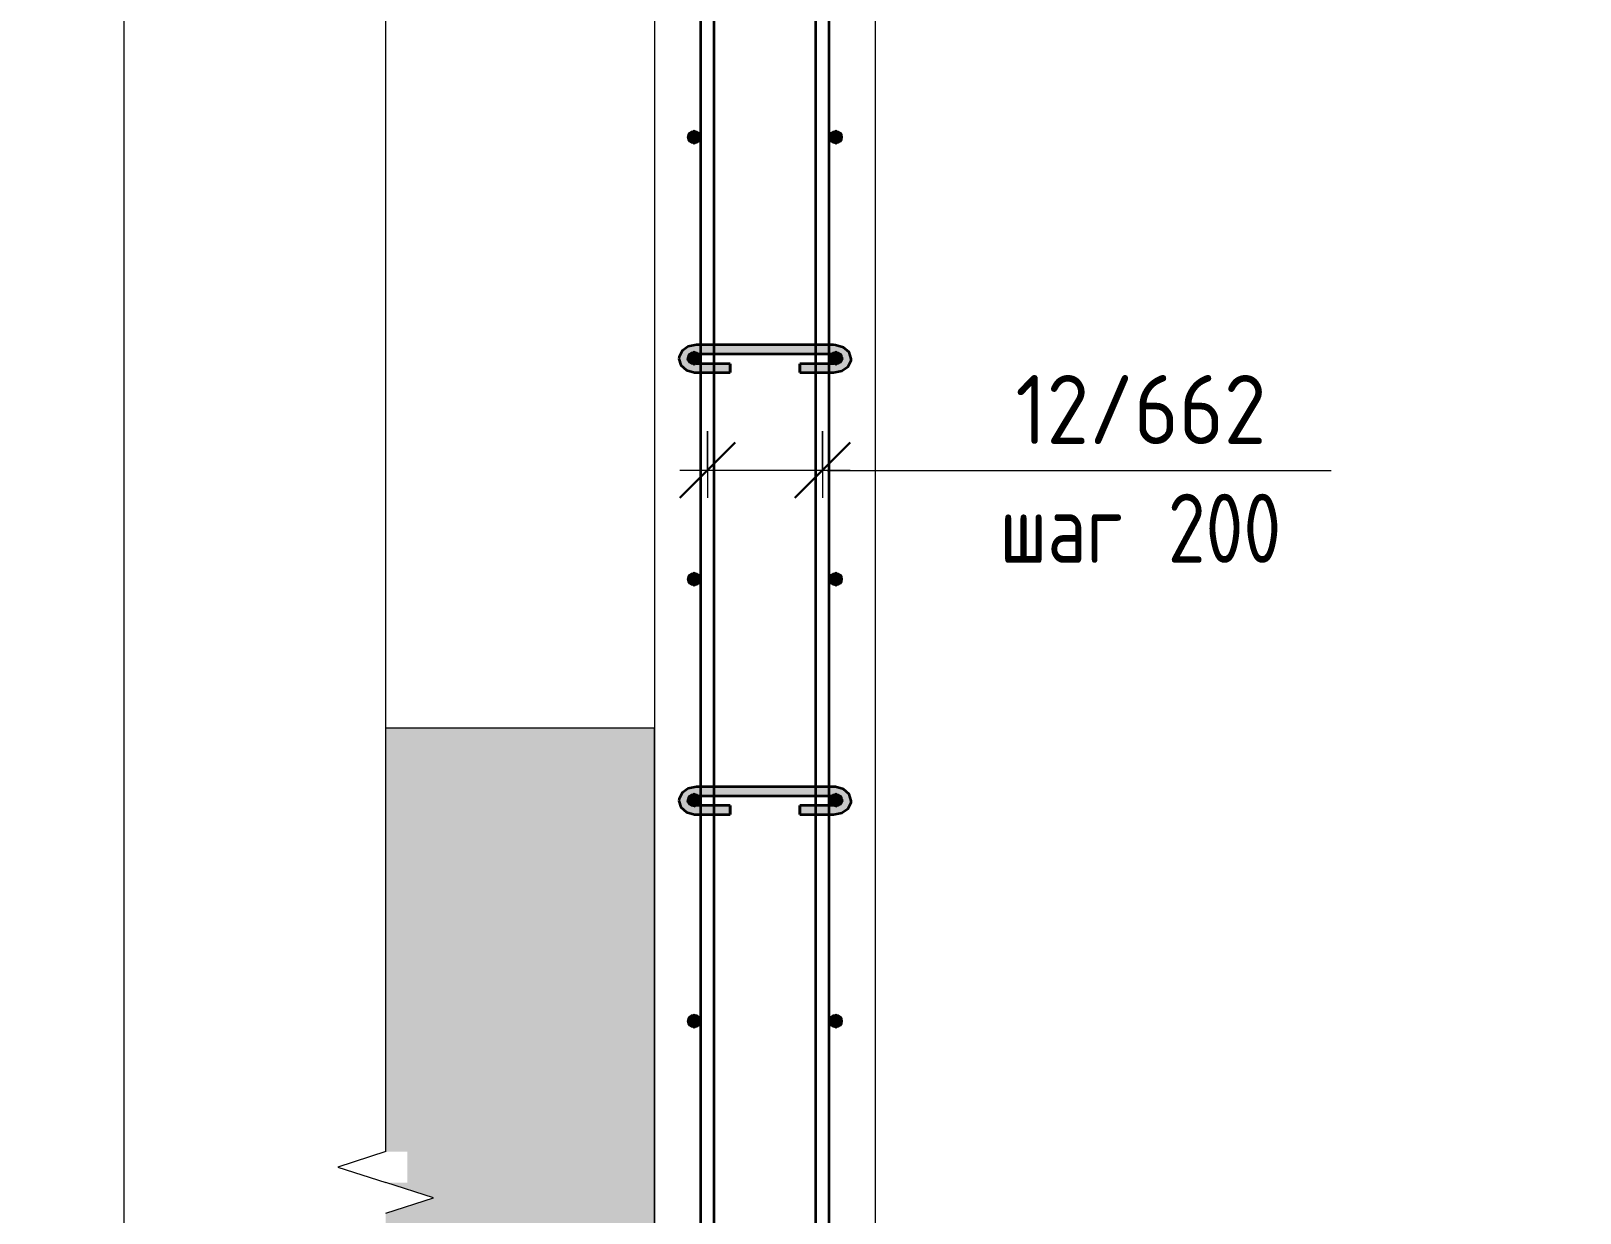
# Model space of a CAD drawing. Header units: millimetres. Extents: x 66339 to 175313, y -6307 to 14735.
# Drawn here: x 168818 to 170220, y -1674 to -604 of the extents above; entities that cross this region are included whole.
import ezdxf

# ---------------------------------------------------------------- set-up
doc = ezdxf.new("R2010")
doc.units = ezdxf.units.MM
for name, color, linetype, lineweight in [('AA_Dim', 7, 'Continuous', 9), ('AA_Dim-25', 7, 'Continuous', 9), ('AA_Linii', 7, 'Continuous', 9), ('AA_Oformlenie', 7, 'Continuous', 9), ('AA_Vinoska', 7, 'Continuous', 9), ('AF_Stena_Опалубка', 253, 'Continuous', 18), ('KR_Armatura', 7, 'Continuous', 20), ('KR_Armatura_Tonkie', 7, 'Continuous', 20)]:
    doc.layers.add(name, color=color, linetype=linetype, lineweight=lineweight)
doc.styles.add('ISOCPEUR_11', font='isocpeur.ttf', dxfattribs={"width": 0.9, "height": 62.5})
doc.styles.add('ISOCPEUR_12', font='isocpeur.ttf', dxfattribs={"width": 0.8, "height": 62.5})
doc.dimstyles.new('00_Точн_3_знака__прозр__5', dxfattribs={"dimscale": 304.8, "dimtxt": 62.248823, "dimasz": 0.139436, "dimexe": 0.123031, "dimexo": 0.082021, "dimgap": 0.008202, "dimtad": 1, "dimdec": 3, "dimrnd": 0.001, "dimdsep": 46, "dimtxsty": 'ISOCPEUR_11', "dimblk1": 'OBLIQUE', "dimblk2": 'OBLIQUE', "dimsah": 1, "dimcen": 0.09, "dimdle": 0.123031, "dimazin": 0, "dimtfac": 1, "dimtdec": 4, "dimtix": 1, "dimtmove": 0, "dimatfit": 3, "dimfxl": 1, "dimtvp": 1, "dimtolj": 1, "dimtzin": 0, "dimlwd": 18, "dimlwe": 18, "dimarcsym": 2})
doc.dimstyles.new('10_Раскладка_арматуры_с_засечками', dxfattribs={"dimscale": 304.8, "dimtxt": 0.18, "dimasz": 0.164042, "dimexe": 0.082021, "dimexo": 0, "dimgap": 0, "dimtad": 1, "dimdec": 3, "dimrnd": 0.001, "dimdsep": 46, "dimtxsty": 'ISOCPEUR_12', "dimblk1": 'OBLIQUE', "dimblk2": 'OBLIQUE', "dimsah": 1, "dimcen": 0.09, "dimdle": 0.082021, "dimazin": 0, "dimtfac": 1, "dimtdec": 4, "dimtix": 1, "dimtmove": 0, "dimatfit": 3, "dimfxl": 1, "dimtvp": 1, "dimtolj": 1, "dimtzin": 0, "dimlwd": 18, "dimlwe": 18, "dimarcsym": 2})

# ---------------------------------------------------------------- blocks, each defined once
blk = doc.blocks.new('261_Шпилька массив _НесАрм_РабПлоск_ - 8 А240-4096871-2-2 Армирование')
at = {"layer": 'KR_Armatura_Tonkie', "lineweight": 35}
for points in [[(-11591.8, -911.8), (-11591.8, -905), (-11598, -903.5), (-11599.4, -901.8), (-11599.8, -900.5), (-11598.8, -897.7), (-11595.8, -895.6), (-11591.8, -894.8), (-11591.8, -888), (-11597.9, -889), (-11600.7, -890.3), (-11604.3, -893.4), (-11606.6, -896.2), (-11607.8, -900.5), (-11606.6, -904.8), (-11603.2, -908.5), (-11598, -910.9), (-11595.7, -911.3)], [(-11551.2, -894.8), (-11468, -894.8), (-11468, -888), (-11591.8, -888.1), (-11591.8, -894.8), (-11573.8, -894.8)], [(-11551.2, -896), (-11468, -895.9), (-11468, -894.8), (-11591.8, -894.8), (-11591.8, -896), (-11573.8, -896)], [(-11468, -911.8), (-11461.9, -910.9), (-11456.7, -908.5), (-11453.2, -904.8), (-11452, -900.5), (-11453.2, -896.2), (-11455.6, -892.6), (-11460.5, -889.5), (-11468, -888.1), (-11468, -894.8), (-11464, -895.6), (-11461.1, -897.7), (-11460.1, -900.7), (-11460.6, -902.1), (-11462.5, -903.7), (-11468, -905.1), (-11468, -911)], [(-11588, -911.8), (-11561.5, -911.8), (-11561.5, -905), (-11591.8, -905.1), (-11591.8, -911.8)], [(-11484, -911.8), (-11468, -911.8), (-11468, -905), (-11498.3, -905.1), (-11498.3, -911.8)], [(-11588, -913), (-11561.5, -912.8), (-11561.5, -911.8), (-11591.8, -911.8), (-11591.8, -913)], [(-11498.3, -913), (-11468, -912.8), (-11468, -911.8), (-11498.3, -911.8), (-11498.3, -912.8)], [(-11591.8, -1311.8), (-11591.8, -1305), (-11598, -1303.5), (-11599.4, -1301.8), (-11599.8, -1300.5), (-11598.8, -1297.7), (-11595.8, -1295.6), (-11591.8, -1294.8), (-11591.8, -1288), (-11597.9, -1289), (-11600.7, -1290.3), (-11604.3, -1293.4), (-11606.6, -1296.2), (-11607.8, -1300.5), (-11606.6, -1304.8), (-11603.2, -1308.5), (-11598, -1310.9), (-11595.7, -1311.3)], [(-11505.8, -1294.8), (-11468, -1294.8), (-11468, -1288), (-11591.8, -1288.1), (-11591.8, -1294.8), (-11551.2, -1294.8)], [(-11468, -1311.8), (-11461.9, -1310.9), (-11456.7, -1308.5), (-11453.2, -1304.8), (-11452, -1300.5), (-11453.2, -1296.2), (-11455.6, -1292.6), (-11460.5, -1289.5), (-11468, -1288.1), (-11468, -1294.8), (-11464, -1295.6), (-11461.1, -1297.7), (-11460.1, -1300.7), (-11460.6, -1302.1), (-11462.5, -1303.7), (-11468, -1305.1), (-11468, -1311)], [(-11551.2, -1296), (-11468, -1295.9), (-11468, -1294.8), (-11591.8, -1294.8), (-11591.8, -1296), (-11573.8, -1296)], [(-11588, -1311.8), (-11561.5, -1311.8), (-11561.5, -1305), (-11591.8, -1305.1), (-11591.8, -1311.8)], [(-11573.8, -1313), (-11561.5, -1312.8), (-11561.5, -1311.8), (-11591.8, -1311.8), (-11591.8, -1313), (-11576, -1313)], [(-11484, -1311.8), (-11468, -1311.8), (-11468, -1305), (-11498.3, -1305.1), (-11498.3, -1311.8)], [(-11472, -1313), (-11468, -1312.8), (-11468, -1311.8), (-11498.3, -1311.8), (-11498.3, -1313), (-11483.2, -1313)]]:
    blk.add_hatch(color=256, dxfattribs=at).paths.add_polyline_path(points)
h = blk.add_hatch(color=256, dxfattribs=at)
h.paths.add_polyline_path([(-11591.8, -913), (-11591.8, -911.8), (-11598, -910.9), (-11603.2, -908.5), (-11603.8, -908.1), (-11599.4, -911.3), (-11597.9, -912), (-11592.8, -912.8)])
h.paths.add_polyline_path([(-11599.3, -899), (-11598, -897.4), (-11591.8, -895.9), (-11591.8, -894.8), (-11595.8, -895.6), (-11598.8, -897.7), (-11599, -898.3)])
h = blk.add_hatch(color=256, dxfattribs=at)
h.paths.add_polyline_path([(-11468, -913), (-11460.5, -911.5), (-11455.6, -908.4), (-11453.2, -904.8), (-11456.7, -908.5), (-11462.1, -911), (-11468, -911.8), (-11468, -912.8)])
h.paths.add_polyline_path([(-11460.8, -898.6), (-11461.1, -897.7), (-11464.6, -895.5), (-11468, -894.8), (-11468, -896), (-11467.4, -896.1), (-11461.1, -898.5)])
h = blk.add_hatch(color=256, dxfattribs=at)
h.paths.add_polyline_path([(-11591.8, -1313), (-11591.8, -1311.8), (-11598, -1310.9), (-11603.2, -1308.5), (-11603.8, -1308.1), (-11599.4, -1311.3), (-11597.9, -1312), (-11595.3, -1312.4)])
h.paths.add_polyline_path([(-11599.3, -1299), (-11598, -1297.4), (-11591.8, -1295.9), (-11591.8, -1294.8), (-11595.8, -1295.6), (-11598.8, -1297.7), (-11599, -1298.3)])
h = blk.add_hatch(color=256, dxfattribs=at)
h.paths.add_polyline_path([(-11468, -1313), (-11460.5, -1311.5), (-11455.6, -1308.4), (-11453.2, -1304.8), (-11456.7, -1308.5), (-11462.1, -1311), (-11468, -1311.8), (-11468, -1312.8)])
h.paths.add_polyline_path([(-11460.8, -1298.6), (-11461.1, -1297.7), (-11464.6, -1295.5), (-11468, -1294.8), (-11468, -1296), (-11467.4, -1296.1), (-11461.1, -1298.5)])
for p, q in [((-11588, -888), (-11591.8, -888)), ((-11591.8, -896), (-11588, -896)), ((-11576, -888), (-11588, -888)), ((-11588, -896), (-11576, -896)), ((-11484, -888), (-11576, -888)), ((-11576, -896), (-11484, -896)), ((-11472, -888), (-11484, -888)), ((-11484, -896), (-11472, -896)), ((-11468, -888), (-11472, -888)), ((-11472, -896), (-11468, -896)), ((-11588, -905), (-11591.8, -905)), ((-11576, -905), (-11588, -905)), ((-11561.5, -905), (-11576, -905)), ((-11561.5, -905), (-11561.5, -911.8)), ((-11561.5, -906.2), (-11561.5, -905.1)), ((-11561.5, -912.8), (-11561.5, -906.2)), ((-11484, -905), (-11498.3, -905)), ((-11498.3, -911.8), (-11498.3, -905)), ((-11498.3, -905.1), (-11498.3, -906.2)), ((-11498.3, -906.2), (-11498.3, -912.8)), ((-11472, -905), (-11484, -905)), ((-11468, -905), (-11472, -905)), ((-11591.8, -913), (-11588, -913)), ((-11588, -913), (-11576, -913)), ((-11576, -913), (-11561.5, -913)), ((-11561.5, -911.8), (-11561.5, -913)), ((-11498.3, -913), (-11498.3, -911.8)), ((-11498.3, -913), (-11484, -913)), ((-11484, -913), (-11472, -913)), ((-11472, -913), (-11468, -913)), ((-11588, -1288), (-11591.8, -1288)), ((-11576, -1288), (-11588, -1288)), ((-11484, -1288), (-11576, -1288)), ((-11472, -1288), (-11484, -1288)), ((-11468, -1288), (-11472, -1288)), ((-11591.8, -1296), (-11588, -1296)), ((-11588, -1296), (-11576, -1296)), ((-11576, -1296), (-11484, -1296)), ((-11484, -1296), (-11472, -1296)), ((-11472, -1296), (-11468, -1296)), ((-11588, -1305), (-11591.8, -1305)), ((-11591.8, -1313), (-11588, -1313)), ((-11576, -1305), (-11588, -1305)), ((-11588, -1313), (-11576, -1313)), ((-11561.5, -1305), (-11576, -1305)), ((-11576, -1313), (-11561.5, -1313)), ((-11561.5, -1305), (-11561.5, -1311.8)), ((-11561.5, -1306.2), (-11561.5, -1305.1)), ((-11561.5, -1312.8), (-11561.5, -1306.2)), ((-11561.5, -1311.8), (-11561.5, -1313)), ((-11484, -1305), (-11498.3, -1305)), ((-11498.3, -1311.8), (-11498.3, -1305)), ((-11498.3, -1305.1), (-11498.3, -1306.2)), ((-11498.3, -1306.2), (-11498.3, -1312.8)), ((-11498.3, -1313), (-11498.3, -1311.8)), ((-11498.3, -1313), (-11484, -1313)), ((-11472, -1305), (-11484, -1305)), ((-11484, -1313), (-11472, -1313)), ((-11468, -1305), (-11472, -1305)), ((-11472, -1313), (-11468, -1313))]:
    blk.add_line(p, q, dxfattribs=at)
at = {"layer": 'KR_Armatura_Tonkie', "lineweight": 35, "flags": 128}
for points in [[(-11591.8, -888), (-11599.4, -889.5), (-11605, -893.4), (-11607.7, -898.9), (-11607.8, -900.5)], [(-11599.8, -900.5), (-11598.9, -898.5), (-11595.1, -896.4), (-11591.8, -896)], [(-11452, -900.5), (-11453.9, -894.6), (-11458.9, -890.2), (-11466.1, -888.1), (-11468, -888)], [(-11468, -896), (-11463, -897.1), (-11460.3, -899.3), (-11460, -900.5)], [(-11607.8, -900.5), (-11606, -906.4), (-11601, -910.8), (-11593.7, -912.9), (-11591.8, -913)], [(-11591.8, -905), (-11596.9, -903.9), (-11599.5, -901.7), (-11599.8, -900.5)], [(-11468, -913), (-11460.4, -911.5), (-11454.8, -907.6), (-11452.1, -902.1), (-11452, -900.5)], [(-11460, -900.5), (-11461, -902.5), (-11464.7, -904.5), (-11468, -905)], [(-11591.8, -1288), (-11599.4, -1289.5), (-11605, -1293.4), (-11607.7, -1298.9), (-11607.8, -1300.5)], [(-11452, -1300.5), (-11453.9, -1294.6), (-11458.9, -1290.2), (-11466.1, -1288.1), (-11468, -1288)], [(-11607.8, -1300.5), (-11606, -1306.4), (-11601, -1310.8), (-11593.7, -1312.9), (-11591.8, -1313)], [(-11599.8, -1300.5), (-11598.9, -1298.5), (-11595.1, -1296.4), (-11591.8, -1296)], [(-11591.8, -1305), (-11596.9, -1303.9), (-11599.5, -1301.7), (-11599.8, -1300.5)], [(-11468, -1296), (-11463, -1297.1), (-11460.3, -1299.3), (-11460, -1300.5)], [(-11468, -1313), (-11460.4, -1311.5), (-11454.8, -1307.6), (-11452.1, -1302.1), (-11452, -1300.5)], [(-11460, -1300.5), (-11461, -1302.5), (-11464.7, -1304.5), (-11468, -1305)]]:
    blk.add_lwpolyline(points, dxfattribs=at)
blk = doc.blocks.new('011_Прямоугольник обрыва _ЭлУзла_ - 011_Прямоугольник обрыва _ЭлУзла_-4121425-2-2 Армирование')
at = {"layer": 'AA_Oformlenie'}
blk.add_line((-11873.1, -1618.1), (-11873.1, 1943.3), dxfattribs=at)
blk = doc.blocks.new('DIMBLOCK114-2-2 Армирование')
at = {"layer": 'AA_Dim-25', "lineweight": 30}
for p, q in [((168902.4, 2900), (168881.2, 2921.2)), ((168902.4, 2900), (168923.7, 2878.8)), ((168902.4, -2900), (168881.2, -2878.8)), ((168902.4, -2900), (168923.7, -2921.2))]:
    blk.add_line(p, q, dxfattribs=at)
at = {"layer": 'AA_Dim-25', "lineweight": 18}
for p, q in [((169387.2, 2900), (168864.9, 2900)), ((168902.4, -2900), (168902.4, 2900)), ((168902.4, 2900), (169387.2, 2900)), ((169387.2, -2900), (168864.9, -2900)), ((168902.4, -2900), (169387.2, -2900))]:
    blk.add_line(p, q, dxfattribs=at)
at = {"layer": 'AA_Dim-25', "color": 0, "lineweight": 18, "insert": (168818.3, -217.3), "char_height": 62.5, "width": 521.454, "attachment_point": 1, "rotation": 90, "line_spacing_factor": 1.149209, "style": 'ISOCPEUR_11'}
blk.add_mtext('200х29=5800', dxfattribs=at)
blk = doc.blocks.new('_Oblique')
at = {"color": 0, "linetype": 'ByBlock', "lineweight": -2}
blk.add_line((-0.5, -0.5), (0.5, 0.5), dxfattribs=at)
blk = doc.blocks.new('042_М_Арматуры - Диам длина поз _ Комментарий-3662934-2-2 Армирование')
at = {"layer": 'AA_Vinoska'}
blk.add_line((-10831.3, -2781.2), (-10481.3, -2781.2), dxfattribs=at)
blk = doc.blocks.new('DIMBLOCK133-2-2 Армирование')
at = {"layer": 'AA_Dim-25', "lineweight": 18}
for p, q in [((169430.2, -966.1), (169430.2, -1026.4)), ((169430.2, -1001.4), (169430.2, -966.1)), ((169534.2, -966.1), (169534.2, -1026.4)), ((169534.2, -1001.4), (169534.2, -966.1)), ((169405.2, -1001.4), (169559.2, -1001.4))]:
    blk.add_line(p, q, dxfattribs=at)
at = {"layer": 'AA_Dim-25', "lineweight": 30}
for p, q in [((169430.2, -1001.4), (169455.2, -976.4)), ((169534.2, -1001.4), (169559.2, -976.4)), ((169430.2, -1001.4), (169405.2, -1026.4)), ((169534.2, -1001.4), (169509.2, -1026.4))]:
    blk.add_line(p, q, dxfattribs=at)

msp = doc.modelspace()

# ---------------------------------------------------------------- hatches: boundary and pattern name
at = {"layer": 'AA_Oformlenie'}
h = msp.add_hatch(dxfattribs=at)
h.set_pattern_fill('FP_13', color=250, style=0, pattern_type=2)
h.set_pattern_definition([(0, (172103.91, 825), (101.6, 25.4), [8.382, -67.818, 8.382, -67.818, -406.4]), (0, (172103.91, 825), (101.6, 25.4), [-152.4, 8.382, -144.018, 8.382, -67.818, -177.8]), (0, (172103.91, 825), (101.6, 25.4), [-381, 8.382, -42.418, 8.382, -118.618]), (120, (172142.01, 837.7), (-72.79705, 75.28818), [8.382, -67.818, 8.382, -67.818, -406.4]), (120, (172142.01, 837.7), (-72.79705, 75.28818), [-152.4, 8.382, -144.018, 8.382, -67.818, -177.8]), (120, (172142.01, 837.7), (-72.79705, 75.28818), [-381, 8.382, -42.418, 8.382, -118.618]), (240, (172154.71, 888.5), (-28.80295, -100.68818), [8.382, -67.818, 8.382, -67.818, -406.4]), (240, (172154.71, 888.5), (-28.80295, -100.68818), [-152.4, 8.382, -144.018, 8.382, -67.818, -177.8]), (240, (172154.71, 888.5), (-28.80295, -100.68818), [-381, 8.382, -42.418, 8.382, -118.618])])
h.paths.add_polyline_path([(169715.6376, -3454.753), (169715.6376, -3434.6753), (169743.1376, -3434.6753), (169743.1376, -3454.753), (169757.2148, -3411.4279), (169771.292, -3454.753), (170923.834, -3454.753), (170923.834, -3434.6753), (170951.334, -3434.6753), (170951.334, -3454.753), (170965.4112, -3411.4279), (170979.4883, -3454.753), (171382.1805, -3454.753), (171382.1805, -3350), (169282.1805, -3350), (169282.1805, -3250), (169382.1805, -3250), (169382.1805, -1235), (169139.0395, -1235), (169139.0395, -1618.0673), (169158.6658, -1618.0673), (169158.6658, -1646.2217), (169139.0395, -1646.2217), (169182.3407, -1659.9717), (169139.0395, -1673.7217), (169139.0395, -3454.753), (169596.9558, -3454.753)])
at = {"layer": 'KR_Armatura'}
h = msp.add_hatch(color=256, dxfattribs=at)
edge = h.paths.add_edge_path()
edge.add_arc((169418.1805, -700), 6, 0, 360)
for points in [[(169418.1805, -706), (169423.3766, -703), (169423.3766, -697), (169418.1805, -694), (169412.9843, -697), (169412.9843, -703)], [(169546.1805, -706), (169551.3766, -703), (169551.3766, -697), (169546.1805, -694), (169540.9843, -697), (169540.9843, -703)], [(169418.1805, -906), (169423.3766, -903), (169423.3766, -897), (169418.1805, -894), (169412.9843, -897), (169412.9843, -903), (169415.7058, -904.5712)], [(169546.1805, -906), (169551.3766, -903), (169551.3766, -897), (169546.1805, -894), (169540.9843, -897), (169540.9843, -903)], [(169418.1805, -1106), (169423.3766, -1103), (169423.3766, -1097), (169418.1805, -1094), (169412.9843, -1097), (169412.9843, -1103)], [(169546.1805, -1106), (169551.3766, -1103), (169551.3766, -1097), (169546.1805, -1094), (169540.9843, -1097), (169540.9843, -1103)], [(169418.1805, -1306), (169423.3766, -1303), (169423.3766, -1297), (169418.1805, -1294), (169412.9843, -1297), (169412.9843, -1303), (169418.0021, -1305.897)], [(169546.1805, -1306), (169551.3766, -1303), (169551.3766, -1297), (169546.1805, -1294), (169540.9843, -1297), (169540.9843, -1303), (169546.0021, -1305.897)], [(169418.1805, -1506), (169423.3766, -1503), (169423.3766, -1497), (169418.1805, -1494), (169412.9843, -1497), (169412.9843, -1503), (169415.7058, -1504.5712)], [(169546.1805, -1506), (169551.3766, -1503), (169551.3766, -1497), (169546.1805, -1494), (169540.9843, -1497), (169540.9843, -1503)]]:
    msp.add_hatch(color=256, dxfattribs=at).paths.add_polyline_path(points)
h = msp.add_hatch(color=256, dxfattribs=at)
edge = h.paths.add_edge_path()
edge.add_arc((169546.1805, -700), 6, 0, 360)
h = msp.add_hatch(color=256, dxfattribs=at)
edge = h.paths.add_edge_path()
edge.add_arc((169418.1805, -900), 6, 0, 360)
h = msp.add_hatch(color=256, dxfattribs=at)
edge = h.paths.add_edge_path()
edge.add_arc((169546.1805, -900), 6, 0, 360)
h = msp.add_hatch(color=256, dxfattribs=at)
edge = h.paths.add_edge_path()
edge.add_arc((169418.1805, -1100), 6, 0, 360)
h = msp.add_hatch(color=256, dxfattribs=at)
edge = h.paths.add_edge_path()
edge.add_arc((169546.1805, -1100), 6, 0, 360)
h = msp.add_hatch(color=256, dxfattribs=at)
edge = h.paths.add_edge_path()
edge.add_arc((169418.1805, -1300), 6, 0, 360)
h = msp.add_hatch(color=256, dxfattribs=at)
edge = h.paths.add_edge_path()
edge.add_arc((169546.1805, -1300), 6, 0, 360)
h = msp.add_hatch(color=256, dxfattribs=at)
edge = h.paths.add_edge_path()
edge.add_arc((169418.1805, -1500), 6, 0, 360)
h = msp.add_hatch(color=256, dxfattribs=at)
edge = h.paths.add_edge_path()
edge.add_arc((169546.1805, -1500), 6, 0, 360)

# ---------------------------------------------------------------- linework, layer by layer
at = {"layer": 'AA_Linii'}
for p, q in [((169382.1805, -1235), (169139.0395, -1235)), ((169382.1805, -3250), (169382.1805, -1235))]:
    msp.add_line(p, q, dxfattribs=at)
at = {"layer": 'AA_Vinoska'}
for p, q in [((169538.4763, -1001.5735), (169644.4242, -1001.5735)), ((169139.0395, -1618.0673), (169095.7144, -1632.1445)), ((169095.7144, -1632.1445), (169139.0395, -1646.2217)), ((169182.3407, -1659.9717), (169139.0395, -1646.2217)), ((169139.0395, -1673.7217), (169182.3407, -1659.9717))]:
    msp.add_line(p, q, dxfattribs=at)
at = {"layer": 'AF_Stena_Опалубка', "lineweight": 20}
for p, q in [((169382.1805, 3050), (169382.1805, -2950)), ((169582.1805, -2950), (169582.1805, 3050))]:
    msp.add_line(p, q, dxfattribs=at)
at = {"layer": 'KR_Armatura'}
for p, q in [((169418.1805, -694), (169412.9843, -697)), ((169412.9843, -697), (169412.9843, -703)), ((169423.3766, -697), (169418.1805, -694)), ((169423.3766, -703), (169423.3766, -697)), ((169546.1805, -694), (169540.9843, -697)), ((169540.9843, -697), (169540.9843, -703)), ((169551.3766, -697), (169546.1805, -694)), ((169551.3766, -703), (169551.3766, -697)), ((169412.9843, -703), (169418.1805, -706)), ((169418.1805, -706), (169423.3766, -703)), ((169540.9843, -703), (169546.1805, -706)), ((169546.1805, -706), (169551.3766, -703)), ((169418.1805, -894), (169412.9843, -897)), ((169412.9843, -897), (169412.9843, -903)), ((169423.3766, -897), (169418.1805, -894)), ((169423.3766, -903), (169423.3766, -897)), ((169546.1805, -894), (169540.9843, -897)), ((169540.9843, -897), (169540.9843, -903)), ((169551.3766, -897), (169546.1805, -894)), ((169551.3766, -903), (169551.3766, -897)), ((169412.9843, -903), (169415.7058, -904.5712)), ((169415.7058, -904.5712), (169418.1805, -906)), ((169418.1805, -906), (169423.3766, -903)), ((169540.9843, -903), (169546.1805, -906)), ((169546.1805, -906), (169551.3766, -903)), ((169418.1805, -1094), (169412.9843, -1097)), ((169412.9843, -1097), (169412.9843, -1103)), ((169412.9843, -1103), (169418.1805, -1106)), ((169423.3766, -1097), (169418.1805, -1094)), ((169418.1805, -1106), (169423.3766, -1103)), ((169423.3766, -1103), (169423.3766, -1097)), ((169546.1805, -1094), (169540.9843, -1097)), ((169540.9843, -1097), (169540.9843, -1103)), ((169540.9843, -1103), (169546.1805, -1106)), ((169551.3766, -1097), (169546.1805, -1094)), ((169546.1805, -1106), (169551.3766, -1103)), ((169551.3766, -1103), (169551.3766, -1097)), ((169418.1805, -1294), (169412.9843, -1297)), ((169412.9843, -1297), (169412.9843, -1303)), ((169412.9843, -1303), (169418.0021, -1305.897)), ((169423.3766, -1297), (169418.1805, -1294)), ((169418.1805, -1306), (169423.3766, -1303)), ((169423.3766, -1303), (169423.3766, -1297)), ((169546.1805, -1294), (169540.9843, -1297)), ((169540.9843, -1297), (169540.9843, -1303)), ((169540.9843, -1303), (169546.0021, -1305.897)), ((169551.3766, -1297), (169546.1805, -1294)), ((169546.1805, -1306), (169551.3766, -1303)), ((169551.3766, -1303), (169551.3766, -1297)), ((169418.0021, -1305.897), (169418.1805, -1306)), ((169546.0021, -1305.897), (169546.1805, -1306)), ((169418.1805, -1494), (169412.9843, -1497)), ((169412.9843, -1497), (169412.9843, -1503)), ((169423.3766, -1497), (169418.1805, -1494)), ((169423.3766, -1503), (169423.3766, -1497)), ((169546.1805, -1494), (169540.9843, -1497)), ((169540.9843, -1497), (169540.9843, -1503)), ((169551.3766, -1497), (169546.1805, -1494)), ((169551.3766, -1503), (169551.3766, -1497)), ((169412.9843, -1503), (169415.7058, -1504.5712)), ((169415.7058, -1504.5712), (169418.1805, -1506)), ((169418.1805, -1506), (169423.3766, -1503)), ((169540.9843, -1503), (169546.1805, -1506)), ((169546.1805, -1506), (169551.3766, -1503))]:
    msp.add_line(p, q, dxfattribs=at)
for centre in [(169418.1805, -700), (169546.1805, -700), (169418.1805, -900), (169546.1805, -900), (169418.1805, -1100), (169546.1805, -1100), (169418.1805, -1300), (169546.1805, -1300), (169418.1805, -1500), (169546.1805, -1500)]:
    msp.add_circle(centre, 6, dxfattribs=at)
at = {"layer": 'KR_Armatura_Tonkie', "lineweight": 35}
for p, q in [((169424.1805, -2950), (169424.1805, 3042)), ((169436.1805, -2950), (169436.1805, 3042)), ((169528.1805, -2950), (169528.1805, 3042)), ((169540.1805, -2950), (169540.1805, 3042))]:
    msp.add_line(p, q, dxfattribs=at)

# ---------------------------------------------------------------- block references
at = {"layer": 'AA_Oformlenie'}
msp.add_blockref('011_Прямоугольник обрыва _ЭлУзла_ - 011_Прямоугольник обрыва _ЭлУзла_-4121425-2-2 Армирование', (181012.1805, 0), dxfattribs=at)
at = {"layer": 'AA_Vinoska'}
msp.add_blockref('042_М_Арматуры - Диам длина поз _ Комментарий-3662934-2-2 Армирование', (180475.7317, 1779.6307), dxfattribs=at)
at = {"layer": 'KR_Armatura_Tonkie', "lineweight": 35}
msp.add_blockref('261_Шпилька массив _НесАрм_РабПлоск_ - 8 А240-4096871-2-2 Армирование', (181012.1805, 0), dxfattribs=at)

# ---------------------------------------------------------------- texts
at = {"layer": 'AA_Vinoska', "char_height": 62.5, "attachment_point": 1}
for s, insert, width, style in [('12/662', (169708.8527, -915.221), 277.784719, 'ISOCPEUR_11'), (' 200', (169814.8506, -1022.6973), 166.751, 'ISOCPEUR_12'), ('шаг', (169694.4652, -1022.6973), 145.907125, 'ISOCPEUR_12')]:
    msp.add_mtext(s, dxfattribs=dict(at, insert=insert, width=width, style=style))

# ---------------------------------------------------------------- dimensions: what is measured, and where the dimension line sits
at = {"layer": 'AA_Dim', "lineweight": 18}
dim = msp.add_linear_dim(base=(168902.4171, 2900), p1=(169412.1805, -2900), p2=(169412.1805, 2900), angle=90, dimstyle='00_Точн_3_знака__прозр__5', override={"dimpost": '200х29=<>', "dimfxl": 5800}, dxfattribs=at)
dim.commit()
dim.dimension.update_dxf_attribs({"geometry": 'DIMBLOCK114-2-2 Армирование', "text_midpoint": (168868.6671, 0)})
dim = msp.add_linear_dim(base=(169534.1805, -1001.4468), p1=(169430.1805, -966.0915), p2=(169534.1805, -966.0915), dimstyle='10_Раскладка_арматуры_с_засечками', override={"dimpost": '<>', "dimfxl": 104}, dxfattribs=at)
dim.commit()
dim.dimension.update_dxf_attribs({"geometry": 'DIMBLOCK133-2-2 Армирование', "text_midpoint": (169482.1805, -970.1968)})

doc.saveas('drawing.dxf')
